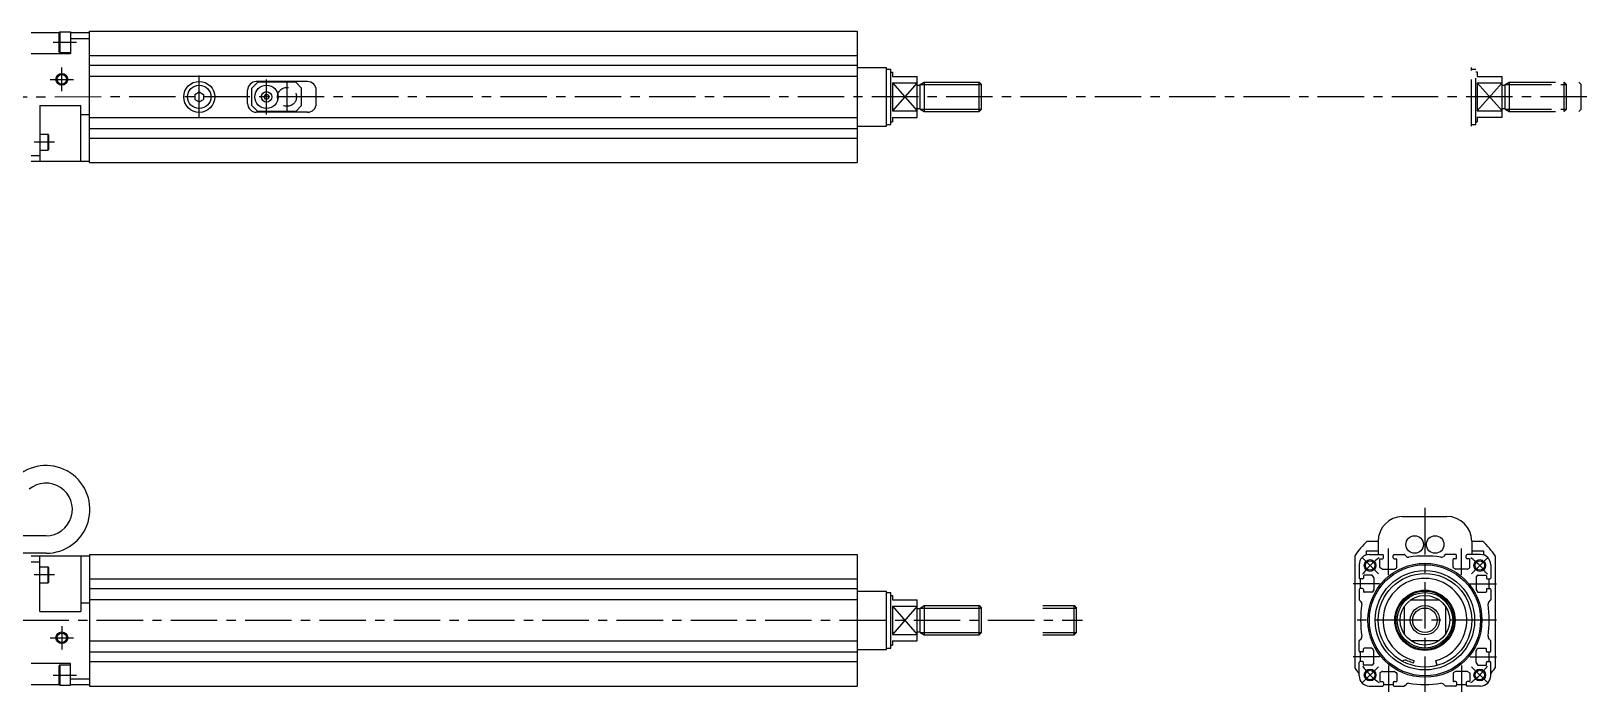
# Model space of a CAD drawing. Extents: x -2 to 929, y -8 to 242.
# Drawn here: x 397 to 929, y 8 to 234 of the extents above; entities that cross this region are included whole.
import ezdxf

# ---------------------------------------------------------------- set-up
doc = ezdxf.new("R2010")
doc.units = 0
doc.header["$LTSCALE"] = 0.5
for name, pattern in [('CENTER', [50.8, 31.75, -6.35, 6.35, -6.35]), ('DASHED', [19.05, 12.7, -6.35]), ('PHANTOM', [63.5, 31.75, -6.35, 6.35, -6.35, 6.35, -6.35])]:
    doc.linetypes.add(name, pattern=pattern)
for name, color, linetype in [('MSM_CENTER', 1, 'CENTER'), ('MSM_CONTINUOUS', 7, 'CONTINUOUS'), ('MSM_DASHED', 4, 'DASHED'), ('MSM_IMAGINARY', 6, 'PHANTOM'), ('MSM_NARROW', 5, 'CONTINUOUS')]:
    doc.layers.add(name, color=color, linetype=linetype)

msp = doc.modelspace()

# ---------------------------------------------------------------- linework, layer by layer
at = {"layer": 'MSM_CENTER'}
for p, q in [((404.07, 230.24), (412.07, 230.24)), ((407.07, 213.51), (407.07, 221.51)), ((454.07, 204.21), (454.07, 218.81)), ((403.07, 217.51), (411.07, 217.51)), ((477.07, 205.51), (477.07, 217.51)), ((484.07, 206.26), (484.07, 216.76)), ((928.57, 211.53), (263.82, 211.45)), ((404.57, 196.01), (397.57, 196.01)), ((873.19, 70.9), (873.19, 7.99)), ((851.63, 54.05), (857.28, 48.4)), ((860.69, 47.99), (860.69, 56.99)), ((885.69, 47.99), (885.69, 56.99)), ((894.76, 54.05), (889.1, 48.4)), ((404.57, 47.99), (397.57, 47.99)), ((857.69, 44.99), (848.69, 44.99)), ((888.69, 44.99), (897.69, 44.99)), ((266.57, 32.49), (756.07, 32.49)), ((897.69, 32.49), (848.69, 32.49)), ((407.07, 30.49), (407.07, 22.49)), ((403.07, 26.49), (411.07, 26.49)), ((857.69, 19.99), (848.69, 19.99)), ((857.28, 16.58), (851.63, 10.92)), ((860.69, 16.99), (860.69, 7.99)), ((885.69, 16.99), (885.69, 7.99)), ((888.69, 19.99), (897.69, 19.99)), ((889.1, 16.58), (894.76, 10.92)), ((404.07, 13.75), (412.07, 13.75))]:
    msp.add_line(p, q, dxfattribs=at)
for start, end in [(126.3506, 143.6495), (36.3505, 53.6494), (216.3505, 233.6494), (306.3506, 323.6495)]:
    msp.add_arc((873.19, 32.49), 26.5, start, end, dxfattribs=at)
at = {"layer": 'MSM_CONTINUOUS'}
for p, q in [((396.57, 233.51), (406.23, 233.51)), ((406.37, 233.74), (406.07, 233.22)), ((406.07, 233.22), (406.07, 227.26)), ((406.37, 233.74), (406.37, 226.74)), ((406.37, 233.74), (410.07, 233.74)), ((410.07, 233.74), (410.07, 226.24)), ((410.07, 233.51), (416.57, 233.51)), ((410.07, 231.51), (416.57, 231.51)), ((416.57, 234.01), (679.07, 234.01)), ((416.57, 189.01), (416.57, 234.01)), ((679.07, 234.01), (679.07, 189.01)), ((410.07, 226.24), (396.57, 226.24)), ((406.37, 226.74), (406.07, 227.26)), ((406.37, 226.74), (410.07, 226.74)), ((416.57, 225.66), (679.07, 225.66)), ((416.57, 222.36), (679.07, 222.36)), ((416.57, 218.59), (679.07, 218.59)), ((679.07, 221.51), (689.07, 221.51)), ((689.07, 201.51), (689.07, 221.51)), ((689.07, 221.01), (690.57, 221.01)), ((690.57, 202.01), (690.57, 221.01)), ((690.57, 220.01), (691.07, 220.01)), ((691.07, 220.01), (691.07, 218.51)), ((691.07, 218.51), (699.57, 218.51)), ((699.57, 204.51), (699.57, 218.51)), ((452.57, 212.37), (454.07, 213.24)), ((454.07, 213.24), (455.57, 212.37)), ((470.57, 209.26), (470.57, 213.76)), ((474.07, 216.51), (472.07, 214.51)), ((472.07, 208.51), (472.07, 214.51)), ((491.07, 216.76), (473.57, 216.76)), ((487.07, 216.51), (474.07, 216.51)), ((489.07, 214.51), (487.07, 216.51)), ((489.07, 208.51), (489.07, 214.51)), ((494.07, 209.26), (494.07, 213.76)), ((691.07, 216.33), (691.07, 206.68)), ((699.57, 216.33), (691.07, 206.68)), ((691.07, 216.33), (699.57, 206.68)), ((691.07, 216.33), (699.57, 216.33)), ((699.57, 215.51), (700.57, 215.51)), ((700.57, 215.69), (701.98, 216.51)), ((700.57, 207.32), (700.57, 215.69)), ((701.98, 216.51), (701.98, 206.51)), ((701.98, 216.51), (720.76, 216.51)), ((720.76, 206.51), (720.76, 216.51)), ((720.76, 216.51), (721.57, 215.69)), ((721.57, 207.32), (721.57, 215.69)), ((399.57, 208.51), (413.57, 208.51)), ((399.57, 208.51), (399.57, 189.51)), ((413.57, 189.51), (413.57, 208.51)), ((452.57, 212.37), (452.57, 210.64)), ((452.57, 210.64), (454.07, 209.77)), ((454.07, 209.77), (455.57, 210.64)), ((455.57, 212.37), (455.57, 210.64)), ((472.07, 208.51), (474.07, 206.51)), ((476.64, 212.26), (476.2, 211.51)), ((476.2, 211.51), (476.64, 210.76)), ((477.5, 212.26), (476.64, 212.26)), ((477.5, 210.76), (476.64, 210.76)), ((477.5, 212.26), (477.94, 211.51)), ((477.94, 211.51), (477.5, 210.76)), ((489.07, 208.51), (487.07, 206.51)), ((699.57, 207.51), (700.57, 207.51)), ((413.57, 205.51), (416.57, 205.51)), ((416.57, 204.42), (679.07, 204.42)), ((491.07, 206.26), (473.57, 206.26)), ((487.07, 206.51), (474.07, 206.51)), ((690.57, 203.01), (691.07, 203.01)), ((691.07, 206.68), (699.57, 206.68)), ((691.07, 204.51), (699.57, 204.51)), ((691.07, 204.51), (691.07, 203.01)), ((700.57, 207.32), (701.98, 206.51)), ((701.98, 206.51), (720.76, 206.51)), ((721.57, 207.32), (720.76, 206.51)), ((399.57, 198.76), (402.37, 198.76)), ((402.37, 193.26), (402.37, 198.76)), ((402.57, 198.56), (402.37, 198.76)), ((402.57, 198.56), (402.57, 193.46)), ((416.57, 200.66), (679.07, 200.66)), ((416.57, 197.36), (679.07, 197.36)), ((679.07, 201.51), (689.07, 201.51)), ((689.07, 202.01), (690.57, 202.01)), ((399.57, 193.26), (402.37, 193.26)), ((402.57, 193.46), (402.37, 193.26)), ((396.57, 191.51), (399.57, 191.51)), ((396.57, 189.51), (416.57, 189.51)), ((416.57, 189.01), (679.07, 189.01)), ((865.45, 67.99), (880.69, 67.99)), ((401.67, 61.4), (373.57, 61.4)), ((853.42, 59.49), (857.19, 59.49)), ((857.19, 59.49), (857.19, 54.99)), ((889.19, 59.49), (892.97, 59.49)), ((889.19, 59.49), (889.19, 54.99)), ((401.67, 55.4), (373.57, 55.4)), ((396.57, 54.49), (416.57, 54.49)), ((399.57, 35.49), (399.57, 54.49)), ((413.57, 54.49), (413.57, 35.49)), ((416.57, 54.99), (679.07, 54.99)), ((416.57, 54.99), (416.57, 9.99)), ((679.07, 54.99), (679.07, 9.99)), ((679.07, 54.99), (679.07, 9.99)), ((849.19, 54.55), (849.19, 16.21)), ((853.19, 54.84), (853.19, 56.29)), ((853.19, 56.29), (857.19, 56.29)), ((854.19, 54.99), (858.74, 54.99)), ((857.79, 50.6), (857.79, 53.29)), ((857.99, 53.49), (858.74, 53.49)), ((859.04, 53.79), (859.04, 54.69)), ((862.34, 53.79), (862.34, 54.69)), ((862.64, 54.99), (866.11, 54.99)), ((862.64, 53.49), (863.39, 53.49)), ((863.59, 50.6), (863.59, 53.29)), ((866.25, 54.93), (866.84, 54.33)), ((871.39, 54.49), (874.99, 54.49)), ((871.39, 54.49), (871.39, 54.44)), ((874.99, 54.49), (874.99, 54.44)), ((880.13, 54.93), (879.54, 54.33)), ((883.74, 54.99), (880.28, 54.99)), ((882.79, 50.6), (882.79, 53.29)), ((883.74, 53.49), (882.99, 53.49)), ((884.04, 53.79), (884.04, 54.69)), ((887.34, 53.79), (887.34, 54.69)), ((892.19, 54.99), (887.64, 54.99)), ((888.39, 53.49), (887.64, 53.49)), ((888.59, 50.6), (888.59, 53.29)), ((889.19, 56.29), (893.19, 56.29)), ((893.19, 56.29), (893.19, 54.84)), ((897.19, 54.55), (897.19, 16.21)), ((396.57, 52.49), (399.57, 52.49)), ((399.57, 50.74), (402.37, 50.74)), ((402.37, 45.24), (402.37, 50.74)), ((402.57, 50.54), (402.37, 50.74)), ((402.57, 50.54), (402.57, 45.44)), ((850.69, 51.49), (850.69, 46.94)), ((855.08, 47.89), (852.39, 47.89)), ((858.61, 50.01), (857.89, 50.43)), ((858.71, 49.99), (862.67, 49.99)), ((862.77, 50.01), (863.49, 50.43)), ((883.61, 50.01), (882.89, 50.43)), ((887.67, 49.99), (883.71, 49.99)), ((887.77, 50.01), (888.49, 50.43)), ((891.31, 47.89), (893.99, 47.89)), ((895.69, 51.49), (895.69, 46.94)), ((399.57, 45.24), (402.37, 45.24)), ((402.57, 45.44), (402.37, 45.24)), ((416.57, 46.64), (679.07, 46.64)), ((416.57, 43.34), (679.07, 43.34)), ((850.69, 43.04), (850.69, 39.57)), ((851.89, 46.64), (850.99, 46.64)), ((851.89, 43.34), (850.99, 43.34)), ((851.19, 43.34), (851.19, 46.64)), ((852.19, 47.69), (852.19, 46.94)), ((852.19, 43.04), (852.19, 42.29)), ((855.67, 47.07), (855.25, 47.79)), ((855.67, 42.91), (855.25, 42.19)), ((855.69, 46.97), (855.69, 43.01)), ((890.69, 46.97), (890.69, 43.01)), ((890.72, 47.07), (891.13, 47.79)), ((890.72, 42.91), (891.13, 42.19)), ((894.19, 47.69), (894.19, 46.94)), ((894.19, 43.04), (894.19, 42.29)), ((894.49, 46.64), (895.39, 46.64)), ((894.49, 43.34), (895.39, 43.34)), ((895.19, 43.34), (895.19, 46.64)), ((895.69, 43.04), (895.69, 39.57)), ((413.57, 38.49), (416.57, 38.49)), ((416.57, 39.57), (679.07, 39.57)), ((679.07, 42.49), (689.07, 42.49)), ((689.07, 22.49), (689.07, 42.49)), ((689.07, 41.99), (690.57, 41.99)), ((690.57, 22.99), (690.57, 41.99)), ((690.57, 40.99), (691.07, 40.99)), ((691.07, 40.99), (691.07, 39.49)), ((691.07, 39.49), (699.57, 39.49)), ((691.07, 37.31), (691.07, 27.66)), ((699.57, 37.31), (691.07, 27.66)), ((691.07, 37.31), (699.57, 27.66)), ((691.07, 37.31), (699.57, 37.31)), ((699.57, 25.49), (699.57, 39.49)), ((700.57, 36.67), (701.98, 37.49)), ((701.98, 37.49), (701.98, 27.49)), ((701.98, 37.49), (720.76, 37.49)), ((720.76, 27.49), (720.76, 37.49)), ((720.76, 37.49), (721.57, 36.67)), ((850.75, 39.43), (851.34, 38.83)), ((855.08, 42.09), (852.39, 42.09)), ((866.19, 27.66), (866.19, 37.31)), ((868.37, 39.49), (878.01, 39.49)), ((880.19, 37.31), (880.19, 27.66)), ((891.31, 42.09), (893.99, 42.09)), ((895.63, 39.43), (895.04, 38.83)), ((399.57, 35.49), (413.57, 35.49)), ((699.57, 36.49), (700.57, 36.49)), ((700.57, 28.3), (700.57, 36.67)), ((721.57, 28.3), (721.57, 36.67)), ((691.07, 27.66), (699.57, 27.66)), ((699.57, 28.49), (700.57, 28.49)), ((700.57, 28.3), (701.98, 27.49)), ((701.98, 27.49), (720.76, 27.49)), ((721.57, 28.3), (720.76, 27.49)), ((416.57, 25.4), (679.07, 25.4)), ((416.57, 21.64), (679.07, 21.64)), ((679.07, 22.49), (689.07, 22.49)), ((689.07, 22.99), (690.57, 22.99)), ((690.57, 23.99), (691.07, 23.99)), ((691.07, 25.49), (699.57, 25.49)), ((691.07, 25.49), (691.07, 23.99)), ((850.69, 21.94), (850.69, 25.4)), ((850.75, 25.54), (851.34, 26.14)), ((851.89, 21.64), (850.99, 21.64)), ((851.19, 18.34), (851.19, 21.64)), ((852.19, 21.94), (852.19, 22.69)), ((855.08, 22.89), (852.39, 22.89)), ((855.67, 22.07), (855.25, 22.79)), ((855.69, 18.01), (855.69, 21.97)), ((878.01, 25.49), (868.37, 25.49)), ((890.69, 18.01), (890.69, 21.97)), ((890.72, 22.07), (891.13, 22.79)), ((891.31, 22.89), (893.99, 22.89)), ((894.19, 21.94), (894.19, 22.69)), ((894.49, 21.64), (895.39, 21.64)), ((895.63, 25.54), (895.04, 26.14)), ((895.19, 18.34), (895.19, 21.64)), ((895.69, 21.94), (895.69, 25.4)), ((410.07, 17.75), (396.57, 17.75)), ((406.37, 17.25), (406.07, 16.73)), ((406.07, 16.73), (406.07, 10.77)), ((406.37, 17.25), (406.37, 10.25)), ((406.37, 17.25), (410.07, 17.25)), ((410.07, 10.25), (410.07, 17.75)), ((416.57, 18.34), (679.07, 18.34)), ((850.69, 13.49), (850.69, 18.04)), ((851.89, 18.34), (850.99, 18.34)), ((852.19, 17.29), (852.19, 18.04)), ((855.08, 17.09), (852.39, 17.09)), ((855.67, 17.91), (855.25, 17.19)), ((869.3, 17.94), (869.49, 18.66)), ((877.33, 17.03), (876.9, 18.66)), ((890.72, 17.91), (891.13, 17.19)), ((891.31, 17.09), (893.99, 17.09)), ((894.19, 17.29), (894.19, 18.04)), ((894.49, 18.34), (895.39, 18.34)), ((895.69, 13.49), (895.69, 18.04)), ((406.37, 10.25), (406.07, 10.77)), ((410.07, 12.49), (416.57, 12.49)), ((857.79, 14.37), (857.79, 11.69)), ((858.61, 14.96), (857.89, 14.54)), ((857.99, 11.49), (858.74, 11.49)), ((858.71, 14.99), (862.67, 14.99)), ((859.04, 11.19), (859.04, 10.29)), ((862.34, 11.19), (862.34, 10.29)), ((862.64, 11.49), (863.39, 11.49)), ((862.77, 14.96), (863.49, 14.54)), ((863.59, 14.37), (863.59, 11.69)), ((882.79, 14.37), (882.79, 11.69)), ((883.61, 14.96), (882.89, 14.54)), ((883.74, 11.49), (882.99, 11.49)), ((887.67, 14.99), (883.71, 14.99)), ((884.04, 11.19), (884.04, 10.29)), ((887.34, 11.19), (887.34, 10.29)), ((888.39, 11.49), (887.64, 11.49)), ((887.77, 14.96), (888.49, 14.54)), ((888.59, 14.37), (888.59, 11.69)), ((396.57, 10.49), (406.23, 10.49)), ((406.37, 10.25), (410.07, 10.25)), ((410.07, 10.49), (416.57, 10.49)), ((416.57, 9.99), (679.07, 9.99)), ((854.19, 9.99), (858.74, 9.99)), ((859.04, 10.49), (862.34, 10.49)), ((862.64, 9.99), (866.11, 9.99)), ((866.25, 10.04), (866.84, 10.64)), ((880.13, 10.04), (879.54, 10.64)), ((883.74, 9.99), (880.28, 9.99)), ((884.04, 10.49), (887.34, 10.49)), ((892.19, 9.99), (887.64, 9.99))]:
    msp.add_line(p, q, dxfattribs=at)
for centre, radius in [((407.07, 217.51), 1.62), ((454.07, 211.51), 5.3), ((454.07, 211.51), 4), ((477.07, 211.51), 4), ((477.07, 211.51), 1.8), ((869.69, 58.4), 3), ((876.69, 58.4), 3), ((854.45, 51.22), 2), ((891.93, 51.22), 2), ((854.45, 51.22), 1.62), ((873.19, 32.49), 19.5), ((873.19, 32.49), 19), ((873.19, 32.49), 17), ((873.19, 32.49), 16), ((891.93, 51.22), 1.62), ((873.19, 32.49), 10.3), ((873.19, 32.49), 10), ((873.19, 32.49), 9.5), ((873.19, 32.49), 8.5), ((873.19, 32.49), 5), ((873.19, 32.49), 4.19), ((407.07, 26.49), 1.62), ((854.45, 13.75), 2), ((854.45, 13.75), 1.62), ((891.93, 13.75), 2), ((891.93, 13.75), 1.62)]:
    msp.add_circle(centre, radius, dxfattribs=at)
for centre, radius, start, end in [((473.57, 213.76), 3, 90, 180), ((491.07, 213.76), 3, 0, 90), ((473.57, 209.26), 3, 180, 270), ((491.07, 209.26), 3, 270, 0), ((401.67, 70.4), 15, 270, 129.7151), ((401.67, 70.4), 9, 270, 129.7151), ((865.7, 59.48), 8.51, 91.6629, 179.9835), ((880.69, 59.49), 8.5, 0, 90), ((873.19, 38.28), 29, 132.9978, 145.8516), ((873.19, 38.28), 29, 34.1484, 47.0022), ((873.19, 38.28), 29, 34.1484, 47.0022), ((854.19, 51.49), 3.5, 90, 180), ((857.99, 53.29), 0.2, 90, 180), ((858.74, 54.69), 0.3, 0, 90), ((858.74, 53.79), 0.3, 270, 0), ((862.64, 54.69), 0.3, 90, 180), ((862.64, 53.79), 0.3, 180, 270), ((863.39, 53.29), 0.2, 0, 90), ((866.11, 54.79), 0.2, 45, 90), ((867.55, 55.04), 1, 225, 279.0152), ((873.19, 19.49), 35, 80.9848, 99.0152), ((878.83, 55.04), 1, 260.9848, 315), ((880.28, 54.79), 0.2, 90, 135), ((882.99, 53.29), 0.2, 90, 180), ((883.74, 54.69), 0.3, 0, 90), ((883.74, 53.79), 0.3, 270, 0), ((887.64, 54.69), 0.3, 90, 180), ((887.64, 53.79), 0.3, 180, 270), ((888.39, 53.29), 0.2, 0, 90), ((892.19, 51.49), 3.5, 0, 90), ((852.39, 47.69), 0.2, 90, 180), ((855.08, 47.69), 0.2, 30, 90), ((857.99, 50.6), 0.2, 180, 240), ((858.71, 50.19), 0.2, 240, 270), ((862.67, 50.19), 0.2, 270, 300), ((863.39, 50.6), 0.2, 300, 0), ((882.99, 50.6), 0.2, 180, 240), ((883.71, 50.19), 0.2, 240, 270), ((887.67, 50.19), 0.2, 270, 300), ((888.39, 50.6), 0.2, 300, 0), ((891.31, 47.69), 0.2, 90, 150), ((893.99, 47.69), 0.2, 0, 90), ((850.99, 46.94), 0.3, 180, 270), ((850.99, 43.04), 0.3, 90, 180), ((851.89, 46.94), 0.3, 270, 0), ((851.89, 43.04), 0.3, 0, 90), ((855.49, 46.97), 0.2, 0, 30), ((855.49, 43.01), 0.2, 330, 0), ((873.19, 32.49), 14.31, 285, 255), ((890.89, 46.97), 0.2, 150, 180), ((890.89, 43.01), 0.2, 180, 210), ((894.49, 46.94), 0.3, 180, 270), ((894.49, 43.04), 0.3, 90, 180), ((895.39, 46.94), 0.3, 270, 0), ((895.39, 43.04), 0.3, 0, 90), ((850.89, 39.57), 0.2, 180, 225), ((886.19, 32.49), 35, 170.9848, 189.0152), ((850.64, 38.13), 1, 350.9848, 45), ((852.39, 42.29), 0.2, 180, 270), ((855.08, 42.29), 0.2, 270, 330), ((891.31, 42.29), 0.2, 210, 270), ((893.99, 42.29), 0.2, 270, 0), ((895.75, 38.13), 1, 135, 189.0152), ((860.19, 32.49), 35, 350.9848, 9.0152), ((895.49, 39.57), 0.2, 315, 0), ((850.64, 26.84), 1, 315, 9.0152), ((895.75, 26.84), 1, 170.9848, 225), ((850.89, 25.4), 0.2, 135, 180), ((850.99, 21.94), 0.3, 180, 270), ((851.89, 21.94), 0.3, 270, 0), ((852.39, 22.69), 0.2, 90, 180), ((855.08, 22.69), 0.2, 30, 90), ((855.49, 21.97), 0.2, 0, 30), ((890.89, 21.97), 0.2, 150, 180), ((891.31, 22.69), 0.2, 90, 150), ((893.99, 22.69), 0.2, 0, 90), ((894.49, 21.94), 0.3, 180, 270), ((895.39, 21.94), 0.3, 270, 0), ((895.49, 25.4), 0.2, 0, 45), ((873.19, 32.49), 29, 214.1484, 219.1167), ((850.99, 18.04), 0.3, 90, 180), ((851.89, 18.04), 0.3, 0, 90), ((852.39, 17.29), 0.2, 180, 270), ((855.08, 17.29), 0.2, 270, 330), ((855.49, 18.01), 0.2, 330, 0), ((866.45, 16.82), 2, 66.7338, 121.942), ((873.19, 32.49), 15.06, 246.7338, 255), ((890.89, 18.01), 0.2, 180, 210), ((891.31, 17.29), 0.2, 210, 270), ((893.99, 17.29), 0.2, 270, 0), ((894.49, 18.04), 0.3, 90, 180), ((895.39, 18.04), 0.3, 0, 90), ((873.19, 32.49), 29, 320.8833, 325.8516), ((854.19, 13.49), 3.5, 180, 270), ((857.99, 14.37), 0.2, 120, 180), ((857.99, 11.69), 0.2, 180, 270), ((858.71, 14.79), 0.2, 90, 120), ((858.74, 11.19), 0.3, 0, 90), ((862.64, 11.19), 0.3, 90, 180), ((862.67, 14.79), 0.2, 60, 90), ((863.39, 11.69), 0.2, 270, 0), ((863.39, 14.37), 0.2, 0, 60), ((867.55, 9.93), 1, 80.9848, 135), ((873.19, 45.49), 35, 260.9848, 279.0152), ((878.83, 9.93), 1, 45, 99.0152), ((882.99, 14.37), 0.2, 120, 180), ((882.99, 11.69), 0.2, 180, 270), ((883.71, 14.79), 0.2, 90, 120), ((883.74, 11.19), 0.3, 0, 90), ((887.64, 11.19), 0.3, 90, 180), ((887.67, 14.79), 0.2, 60, 90), ((888.39, 11.69), 0.2, 270, 0), ((888.39, 14.37), 0.2, 0, 60), ((892.19, 13.49), 3.5, 270, 0), ((858.74, 10.29), 0.3, 270, 0), ((862.64, 10.29), 0.3, 180, 270), ((866.11, 10.19), 0.2, 270, 315), ((880.28, 10.19), 0.2, 225, 270), ((883.74, 10.29), 0.3, 270, 0), ((887.64, 10.29), 0.3, 180, 270)]:
    msp.add_arc(centre, radius, start, end, dxfattribs=at)
at = {"layer": 'MSM_DASHED'}
msp.add_circle((484.07, 211.51), 3.25, dxfattribs=at)
at = {"layer": 'MSM_IMAGINARY'}
for p, q in [((889.07, 201.53), (889.07, 221.53)), ((889.07, 221.03), (890.57, 221.03)), ((890.57, 202.03), (890.57, 221.03)), ((890.57, 220.03), (891.07, 220.03)), ((891.07, 220.03), (891.07, 218.53)), ((891.07, 218.53), (899.57, 218.53)), ((899.57, 204.53), (899.57, 218.53)), ((891.07, 216.35), (891.07, 206.71)), ((899.57, 216.35), (891.07, 206.71)), ((891.07, 216.35), (899.57, 206.71)), ((891.07, 216.35), (899.57, 216.35)), ((899.57, 215.53), (900.57, 215.53)), ((900.57, 215.72), (901.98, 216.53)), ((900.57, 207.34), (900.57, 215.72)), ((900.57, 215.72), (921.57, 215.72)), ((901.98, 216.53), (901.98, 206.53)), ((901.98, 216.53), (920.76, 216.53)), ((920.76, 206.53), (920.76, 216.53)), ((920.76, 216.53), (921.57, 215.72)), ((921.57, 207.34), (921.57, 215.72)), ((925.76, 216.53), (926.57, 215.72)), ((926.57, 207.34), (926.57, 215.72)), ((899.57, 207.53), (900.57, 207.53)), ((890.57, 203.03), (891.07, 203.03)), ((891.07, 206.71), (899.57, 206.71)), ((891.07, 204.53), (899.57, 204.53)), ((891.07, 204.53), (891.07, 203.03)), ((900.57, 207.34), (901.98, 206.53)), ((900.57, 207.34), (921.57, 207.34)), ((901.98, 206.53), (920.76, 206.53)), ((921.57, 207.34), (920.76, 206.53)), ((925.76, 206.53), (926.57, 207.34)), ((889.07, 202.03), (890.57, 202.03)), ((742.51, 37.49), (753.26, 37.49)), ((753.26, 27.49), (753.26, 37.49)), ((753.26, 37.49), (754.07, 36.67)), ((742.51, 36.67), (754.07, 36.67)), ((754.07, 28.3), (754.07, 36.67)), ((742.51, 28.3), (754.07, 28.3)), ((742.51, 27.49), (753.26, 27.49)), ((754.07, 28.3), (753.26, 27.49))]:
    msp.add_line(p, q, dxfattribs=at)
at = {"layer": 'MSM_NARROW'}
for p, q in [((700.57, 215.69), (721.57, 215.69)), ((700.57, 207.32), (721.57, 207.32)), ((700.57, 36.67), (721.57, 36.67)), ((700.57, 28.3), (721.57, 28.3))]:
    msp.add_line(p, q, dxfattribs=at)
for centre in [(407.07, 217.51), (407.07, 26.49)]:
    msp.add_circle(centre, 2, dxfattribs=at)

doc.saveas('drawing.dxf')
